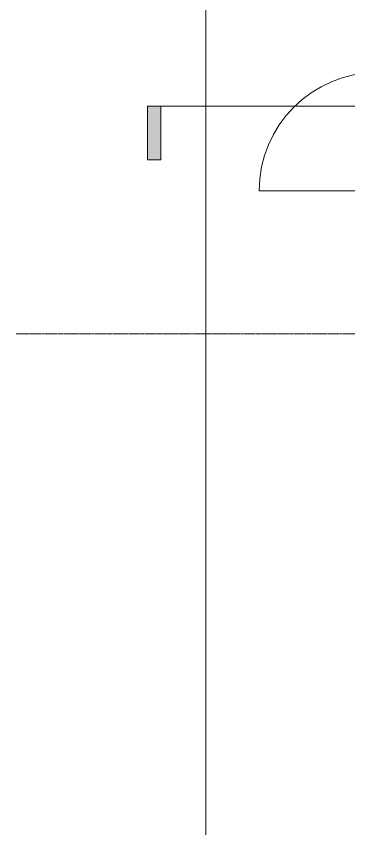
# Model space of a CAD drawing. Header units: inches. Extents: x 12491 to 13453, y 1814 to 2543.
# Drawn here: x 12490.6 to 12601.9, y 1954.5 to 2226.8 of the extents above; entities that cross this region are included whole.
import ezdxf

# ---------------------------------------------------------------- set-up
doc = ezdxf.new("R2010")
doc.units = ezdxf.units.IN
doc.header["$MEASUREMENT"] = 0
doc.linetypes.add('Grid Line 1_2_', pattern=[0.875, 0.5, -0.125, 0.125, -0.125])
for name, color, linetype, lineweight in [('A-DOOR', 31, 'Continuous', 18), ('A-DOOR-1', 31, 'Continuous', 9), ('A-ROOF', 132, 'Continuous', 18), ('G-ANNO-SYMB', 111, 'Continuous', 9), ('S-GRID-1', 1, 'Grid Line 1_2_', 9)]:
    doc.layers.add(name, color=color, linetype=linetype, lineweight=lineweight)

# ---------------------------------------------------------------- blocks, each defined once
blk = doc.blocks.new('Door-Curtain-Wall-Single-Glass - Door-Curtain-Wall-Single-Glass-891260-REFLECTED CEILING PLAN - 1ST FLOOR')
at = {"layer": 'A-DOOR-1'}
blk.add_line((19.82, -2), (19.82, -41.63), dxfattribs=at)
blk.add_arc((19.82, -2), 39.63, 180, 270, dxfattribs=at)
blk = doc.blocks.new('Section - 3_32_ x 3_8_-54337-REFLECTED CEILING PLAN - 1ST FLOOR')
at = {"layer": 'G-ANNO-SYMB'}
blk.add_hatch(color=256, dxfattribs=at).paths.add_polyline_path([(0, 0.375), (0, 0), (-0.09375, 0), (-0.09375, 0.375)], flags=0)
for p, q in [((0, 0.375), (-0.09375, 0.375)), ((-0.09375, 0.375), (-0.09375, 0)), ((0, 0), (0, 0.375)), ((-0.09375, 0), (0, 0))]:
    blk.add_line(p, q, dxfattribs=at)

msp = doc.modelspace()

# ---------------------------------------------------------------- linework, layer by layer
at = {"layer": 'A-ROOF'}
msp.add_line((12554.06, 1890.79), (12554.06, 2435.72), dxfattribs=at)
at = {"layer": 'G-ANNO-SYMB'}
msp.add_line((13379.82, 2196.71), (12539.02, 2196.71), dxfattribs=at)
at = {"layer": 'S-GRID-1'}
msp.add_line((12490.65, 2120.36), (13428.19, 2120.36), dxfattribs=at)

# ---------------------------------------------------------------- block references
at = {"layer": 'A-DOOR', "rotation": 270.0000000000003}
msp.add_blockref('Door-Curtain-Wall-Single-Glass - Door-Curtain-Wall-Single-Glass-891260-REFLECTED CEILING PLAN - 1ST FLOOR', (12613.56, 2188.15), dxfattribs=at)
at = {"layer": 'G-ANNO-SYMB', "extrusion": (0, 0, -1), "xscale": 47.99999999999997, "yscale": 47.99999999999997, "zscale": 47.99999999999997, "rotation": 180}
msp.add_blockref('Section - 3_32_ x 3_8_-54337-REFLECTED CEILING PLAN - 1ST FLOOR', (-12539.02, 2196.71), dxfattribs=at)

doc.saveas('drawing.dxf')
